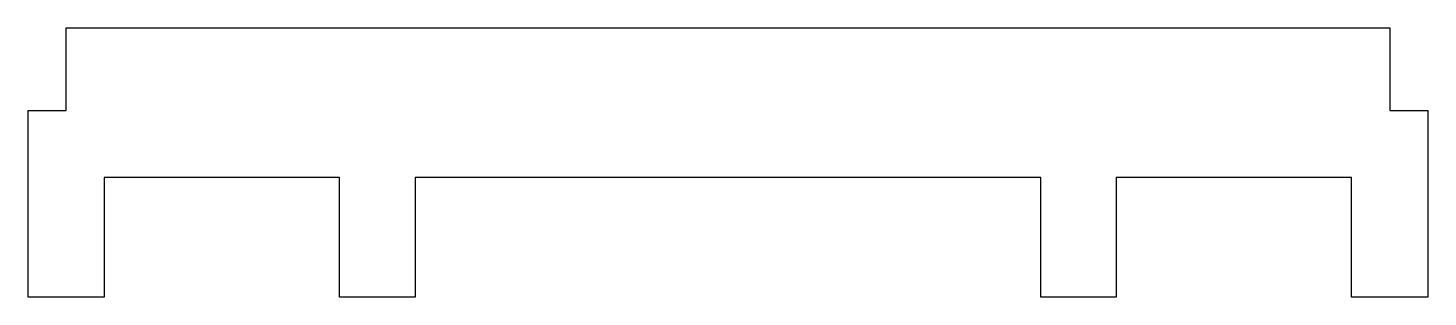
# Model space of a CAD drawing. Header units: millimetres. Extents: x 100 to 278, y 36 to 70.
import ezdxf

# ---------------------------------------------------------------- set-up
doc = ezdxf.new("R2010")
doc.units = ezdxf.units.MM
doc.layers.get('0').update_dxf_attribs({"linetype": 'CONTINUOUS'})

msp = doc.modelspace()

# ---------------------------------------------------------------- linework, layer by layer
msp.add_lwpolyline([(277.8, 59.5), (277.8, 35.8), (268.1, 35.8), (268.1, 51), (238.19, 51), (238.19, 35.8), (228.59, 35.8), (228.59, 51), (149.08, 51), (149.08, 35.8), (139.48, 35.8), (139.48, 51), (109.57, 51), (109.57, 35.8), (99.87, 35.8), (99.87, 59.5), (104.72, 59.5), (104.72, 70), (272.95, 70), (272.95, 59.5)], close=True)

doc.saveas('drawing.dxf')
